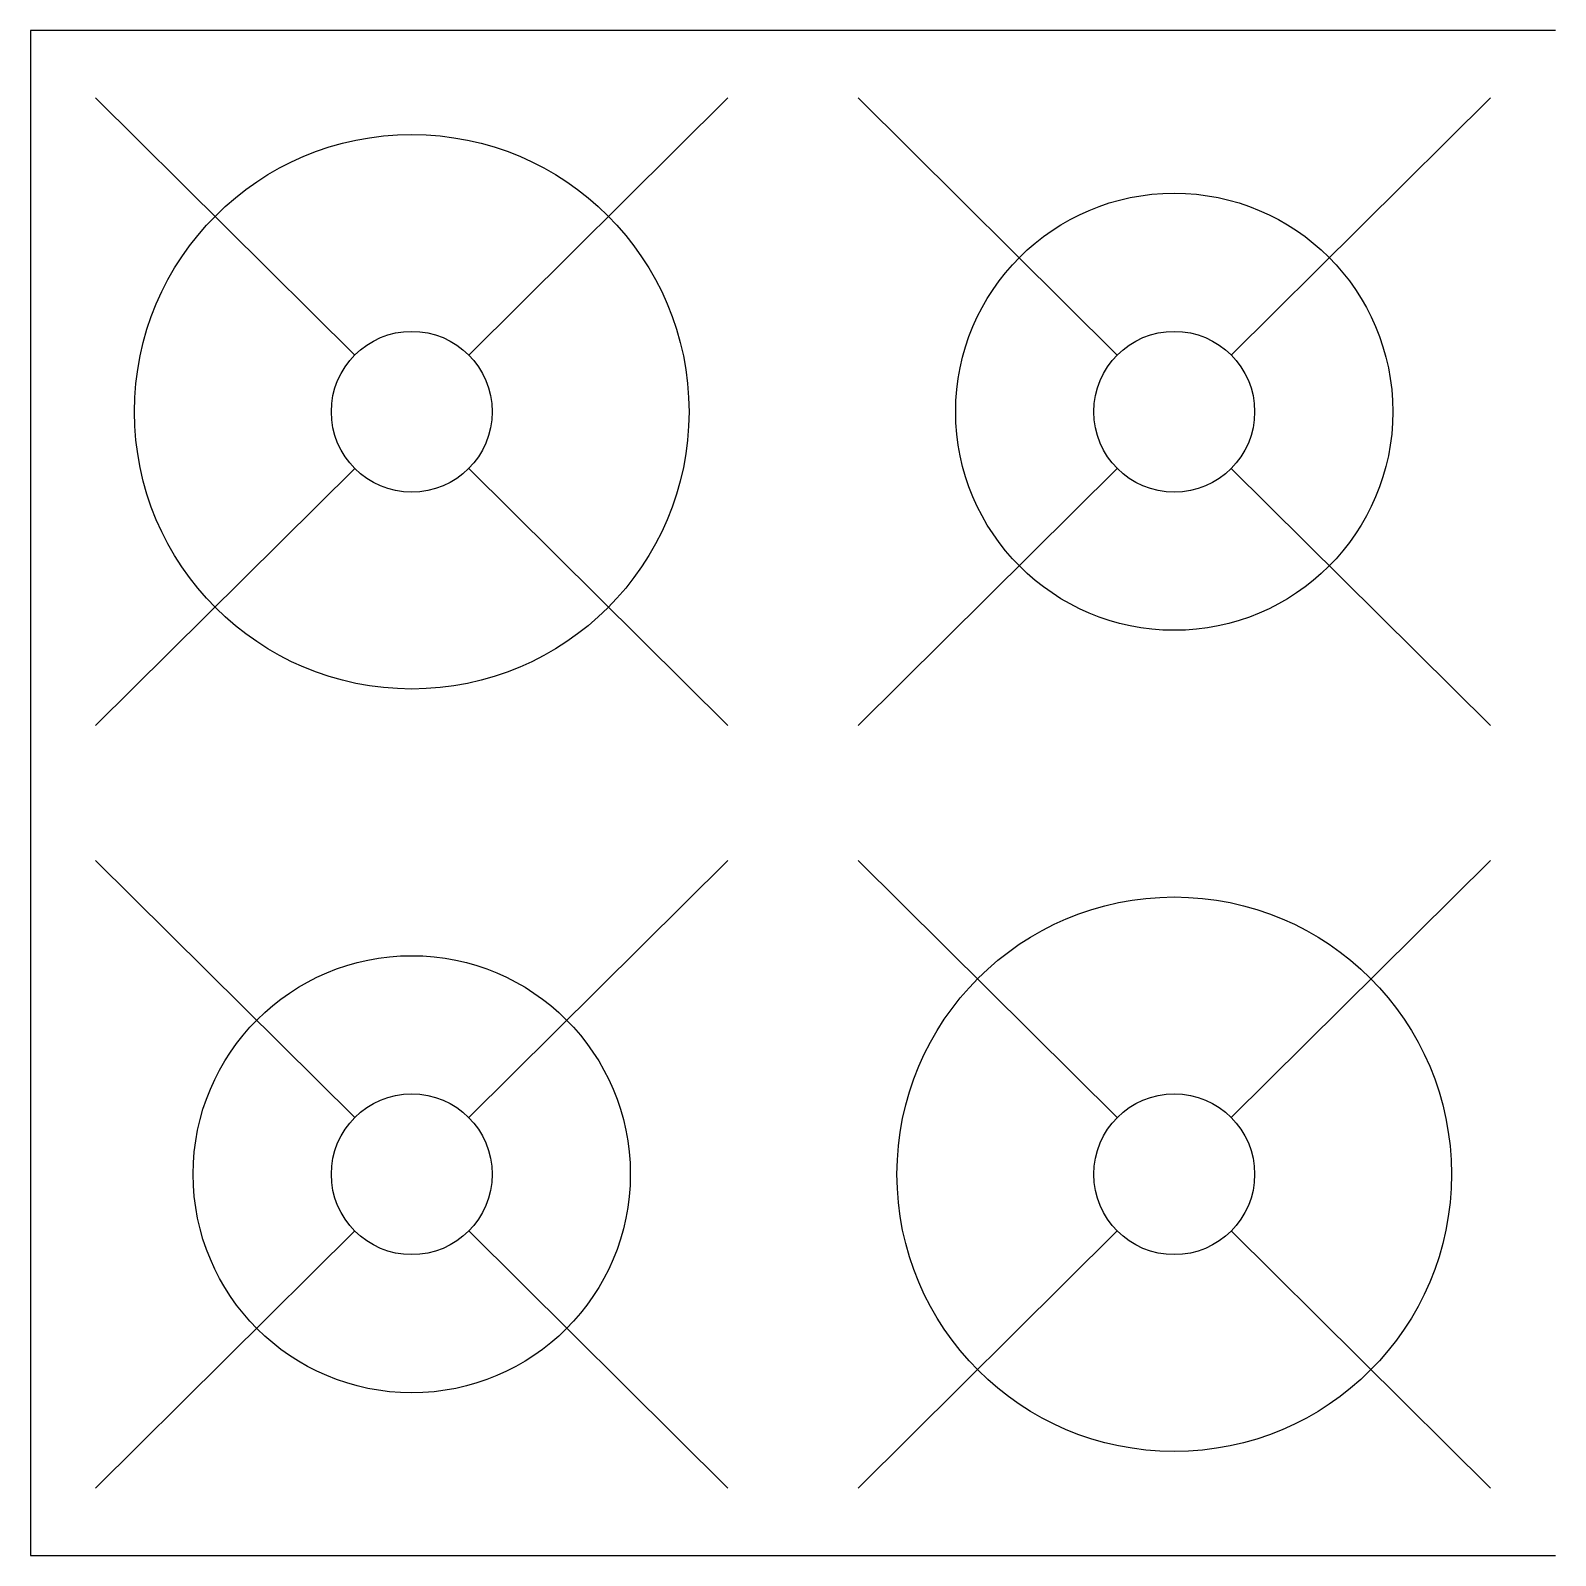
# Model space of a CAD drawing. Header units: millimetres. Extents: x 3914.1 to 3969.1, y 66.3 to 121.3.
import ezdxf

# ---------------------------------------------------------------- set-up
doc = ezdxf.new("R2010")
doc.units = ezdxf.units.MM

msp = doc.modelspace()

# ---------------------------------------------------------------- linework, layer by layer
for p, q in [((3914.129, 121.323), (3914.129, 66.323)), ((3969.129, 121.323), (3914.129, 121.323)), ((3916.478, 118.89), (3925.821, 109.616)), ((3929.937, 109.616), (3939.28, 118.89)), ((3943.978, 118.89), (3953.321, 109.616)), ((3957.437, 109.616), (3966.78, 118.89)), ((3916.478, 96.255), (3925.821, 105.53)), ((3929.937, 105.53), (3939.28, 96.255)), ((3943.978, 96.255), (3953.321, 105.53)), ((3957.437, 105.53), (3966.78, 96.255)), ((3916.478, 91.39), (3925.821, 82.116)), ((3929.937, 82.116), (3939.28, 91.39)), ((3943.978, 91.39), (3953.321, 82.116)), ((3957.437, 82.116), (3966.78, 91.39)), ((3916.478, 68.755), (3925.821, 78.03)), ((3929.937, 78.03), (3939.28, 68.755)), ((3943.978, 68.755), (3953.321, 78.03)), ((3957.437, 78.03), (3966.78, 68.755)), ((3914.129, 66.323), (3969.129, 66.323))]:
    msp.add_line(p, q)
for centre, radius in [((3927.879, 107.573), 10), ((3955.379, 107.573), 7.883), ((3927.879, 107.573), 2.9), ((3955.379, 107.573), 2.9), ((3955.379, 80.073), 10), ((3927.879, 80.073), 7.883), ((3927.879, 80.073), 2.9), ((3955.379, 80.073), 2.9)]:
    msp.add_circle(centre, radius)

doc.saveas('drawing.dxf')
